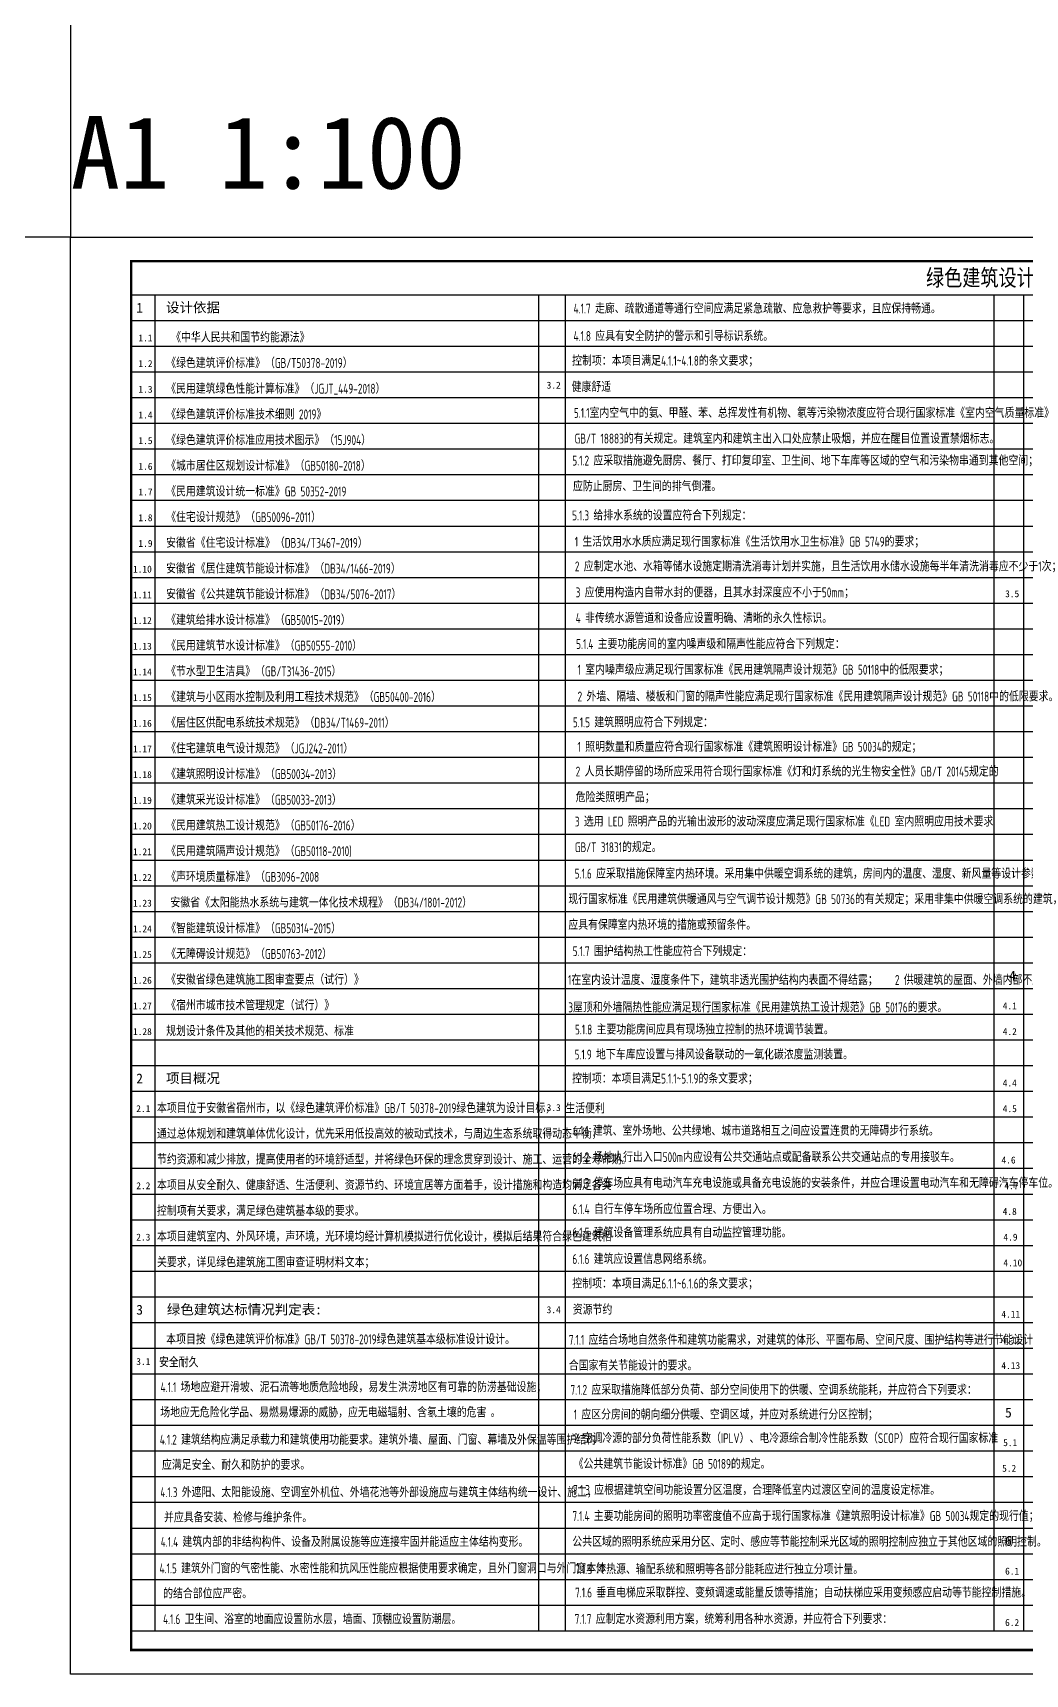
# Model space of a CAD drawing. Extents: x -518115 to 1124316, y -209821 to 1628073.
# Drawn here: x 812050 to 853067, y 844382 to 912225 of the extents above; entities that cross this region are included whole.
import ezdxf

# ---------------------------------------------------------------- set-up
doc = ezdxf.new("R2010")
doc.units = 0
doc.header["$LTSCALE"] = 1000
doc.header["$MEASUREMENT"] = 0
doc.layers.add('cr-说明', color=15, linetype='Continuous', lineweight=13)
for name, color, linetype in [('Defpoint', 7, 'Continuous'), ('FLOR-OTLN', 31, 'Continuous'), ('图框', 140, 'Continuous')]:
    doc.layers.add(name, color=color, linetype=linetype)
doc.layers.add('yichutu', color=7, linetype='Continuous', true_color=0xffffff, plot=False)
doc.styles.add('_TCH_LABEL', font='')
doc.styles.add('AADRI_ST', font='stedi.shx', dxfattribs={"width": 0.7, "bigfont": 'hztxt.shx'})
doc.styles.add('HT', font='')
doc.styles.get('_TCH_LABEL').set_extended_font_data('SimHei')
doc.styles.get('HT').set_extended_font_data('SimHei')

# ---------------------------------------------------------------- blocks, each defined once
blk = doc.blocks.new('TK')
at = {"layer": '图框'}
blk.add_lwpolyline([(465375, 548714), (549475, 548714), (549475, 489314), (465375, 489314)], close=True, dxfattribs=at)
blk.add_lwpolyline([(465375, 548714), (549475, 548714), (549475, 489314), (465375, 489314)], close=True, dxfattribs=at)
at = {"layer": '图框', "const_width": 100}
blk.add_lwpolyline([(548475, 490314), (548475, 547714), (467875, 547714), (467875, 490314)], close=True, dxfattribs=at)
blk = doc.blocks.new('yct-841-594-84100-59399.9999999999-100-1000.0')
at = {"layer": 'yichutu', "color": 7, "true_color": 0xffffff}
blk.add_lwpolyline([(0, 0), (0, 59400), (84100, 59400), (84100, 0)], close=True, dxfattribs=at)
at = {"layer": 'yichutu', "color": 7, "true_color": 0xffffff, "style": '_TCH_LABEL'}
blk.add_text('A1 1:100', height=3000, dxfattribs=at).set_placement((0, 61400))

msp = doc.modelspace()

# ---------------------------------------------------------------- linework, layer by layer
at = {"layer": 'Defpoint', "color": 252}
for p, q in [((889719, 901384.2), (816114.1, 901384.2)), ((816114.1, 901384.2), (816114.1, 846161.6)), ((817100.4, 846161.6), (817100.4, 901384.2)), ((832964.8, 846161.6), (832964.8, 901384.2)), ((834061.8, 846161.6), (834061.8, 901384.2)), ((851788.6, 846161.6), (851788.6, 901384.2)), ((853011.5, 846161.6), (853011.5, 901384.2)), ((889719, 900322.2), (816114.1, 900322.2)), ((889719, 900322.2), (816114.1, 900322.2)), ((889719, 899260.2), (816114.1, 899260.2)), ((889719, 898198.2), (816114.1, 898198.2)), ((889719, 897136.3), (816114.1, 897136.3)), ((889719, 896074.3), (816114.1, 896074.3)), ((889719, 895012.3), (816114.1, 895012.3)), ((889719, 893950.4), (816114.1, 893950.4)), ((889719, 892888.4), (816114.1, 892888.4)), ((889719, 891826.4), (816114.1, 891826.4)), ((889719, 890764.4), (816114.1, 890764.4)), ((889719, 889702.5), (816114.1, 889702.5)), ((889719, 888640.5), (816114.1, 888640.5)), ((889719, 887578.5), (816114.1, 887578.5)), ((889719, 886516.5), (816114.1, 886516.5)), ((889719, 885454.6), (816114.1, 885454.6)), ((889719, 884392.6), (816114.1, 884392.6)), ((889719, 883330.6), (816114.1, 883330.6)), ((889719, 883330.6), (816114.1, 883330.6)), ((889719, 882268.7), (816114.1, 882268.7)), ((889719, 881206.7), (816114.1, 881206.7)), ((889719, 880144.7), (816114.1, 880144.7)), ((889719, 879082.7), (816114.1, 879082.7)), ((889719, 878020.8), (816114.1, 878020.8)), ((889719, 876958.8), (816114.1, 876958.8)), ((889719, 875896.8), (816114.1, 875896.8)), ((889719, 874834.9), (816114.1, 874834.9)), ((889719, 873772.9), (816114.1, 873772.9)), ((889719, 872710.9), (816114.1, 872710.9)), ((889719, 871648.9), (816114.1, 871648.9)), ((889719, 870587), (816114.1, 870587)), ((889719, 869525), (816114.1, 869525)), ((889719, 868463), (816114.1, 868463)), ((889719, 867401), (816114.1, 867401)), ((889719, 866339.1), (816114.1, 866339.1)), ((889719, 865277.1), (816114.1, 865277.1)), ((889719, 864215.1), (816114.1, 864215.1)), ((889719, 863153.2), (816114.1, 863153.2)), ((889719, 862091.2), (816114.1, 862091.2)), ((889719, 861029.2), (816114.1, 861029.2)), ((889719, 859967.2), (816114.1, 859967.2)), ((889719, 858905.3), (816114.1, 858905.3)), ((889719, 857843.3), (816114.1, 857843.3)), ((889719, 856781.3), (816114.1, 856781.3)), ((889719, 855719.3), (816114.1, 855719.3)), ((889719, 854657.4), (816114.1, 854657.4)), ((889719, 853595.4), (816114.1, 853595.4)), ((889719, 852533.4), (816114.1, 852533.4)), ((889719, 851471.5), (816114.1, 851471.5)), ((889719, 850409.5), (816114.1, 850409.5)), ((889719, 849347.5), (816114.1, 849347.5)), ((889719, 848285.5), (816114.1, 848285.5)), ((889719, 847223.6), (816114.1, 847223.6)), ((889719, 846161.6), (816114.1, 846161.6))]:
    msp.add_line(p, q, dxfattribs=at)
at = {"layer": '图框', "color": 2}
msp.add_lwpolyline([(813614.1, 903782.1), (782614.1, 903782.1), (782614.1, 921782.1), (813614.1, 921782.1)], close=True, dxfattribs=at)

# ---------------------------------------------------------------- block references
msp.add_blockref('TK', (348239.1, 355068.4))
at = {"layer": 'yichutu'}
msp.add_blockref('yct-841-594-84100-59399.9999999999-100-1000.0', (813614.1, 844382.1), dxfattribs=at)

# ---------------------------------------------------------------- texts
at = {"layer": 'cr-说明', "style": 'HT', "width": 0.8}
msp.add_text(' 绿色建筑设计说明专篇', height=686.198, dxfattribs=at).set_placement((848595.9, 901764.2))
at = {"layer": 'cr-说明', "style": 'HT'}
for s, height, p in [('1', 408.5, (816324.8, 900658.3)), ('设计依据', 408.45, (817555.3, 900671)), ('1.1', 285.92, (816414.8, 899473.7)), ('1.2', 285.92, (816414.8, 898411.7)), ('1.3', 285.92, (816414.8, 897349.7)), ('3.2', 285.92, (833286.8, 897518.4)), ('1.4', 285.92, (816414.8, 896287.8)), ('1.5', 285.92, (816414.8, 895225.8)), ('1.6', 285.92, (816414.8, 894163.8)), ('1.7', 285.92, (816414.8, 893101.8)), ('1.8', 285.92, (816414.8, 892039.9)), ('1.9', 285.92, (816414.8, 890977.9)), ('1.10', 285.92, (816190.7, 889915.9)), ('1.11', 285.92, (816190.7, 888854)), ('3.5', 285.92, (852236.5, 888896.7)), ('1.12', 285.92, (816190.7, 887792)), ('1.13', 285.92, (816190.7, 886730)), ('1.14', 285.92, (816190.7, 885668)), ('1.15', 285.92, (816190.7, 884606.1)), ('1.16', 285.92, (816190.7, 883544.1)), ('1.17', 285.92, (816190.7, 882482.1)), ('1.18', 285.92, (816190.7, 881420.1)), ('1.19', 285.92, (816190.7, 880358.2)), ('1.20', 285.92, (816190.7, 879296.2)), ('1.21', 285.92, (816190.7, 878234.2)), ('1.22', 285.92, (816190.7, 877172.3)), ('1.23', 285.92, (816190.7, 876110.3)), ('1.24', 285.92, (816190.7, 875048.3)), ('1.25', 285.92, (816190.7, 873986.3)), ('1.26', 285.92, (816190.7, 872924.4)), ('4', 408.5, (852401.8, 873047)), ('1.27', 285.92, (816190.7, 871862.4)), ('4.1', 285.92, (852138.5, 871862.4)), ('1.28', 285.92, (816190.7, 870800.4)), ('4.2', 285.92, (852138.5, 870800.4)), ('2', 408.5, (816324.8, 868799.1)), ('项目概况', 408.45, (817555.3, 868811.8)), ('4.4', 285.92, (852138.5, 868676.5)), ('2.1', 285.92, (816325.4, 867614.5)), ('3.3', 285.92, (833286.8, 867657.3)), ('4.5', 285.92, (852138.5, 867614.5)), ('4.6', 285.92, (852088.7, 865490.6)), ('2.2', 285.92, (816325.4, 864428.6)), ('4.7', 285.92, (852205.6, 864428.6)), ('4.8', 285.92, (852136, 863366.6)), ('2.3', 285.92, (816325.4, 862304.6)), ('4.9', 285.92, (852167, 862304.6)), ('4.10', 285.92, (852167, 861242.7)), ('3', 408.5, (816324.8, 859241.4)), (' 绿色建筑达标情况判定表:', 408.451, (817312.5, 859254.1)), ('3.4', 285.92, (833286.8, 859302.2)), ('4.11', 285.92, (852082.5, 859118.7)), ('4.12', 285.92, (852082.5, 858056.8)), ('3.1', 285.92, (816325.4, 857163.4)), ('4.13', 285.92, (852082.5, 856994.8)), ('5', 408.5, (852236, 854993.5)), ('5.1', 285.92, (852156.3, 853808.9)), ('5.2', 285.92, (852113.9, 852746.9)), ('6', 408.5, (852236, 849683.6)), ('6.1', 285.92, (852236.5, 848499)), ('6.2', 285.92, (852236.5, 846375.1))]:
    msp.add_text(s, height=height, dxfattribs=at).set_placement(p)
at = {"layer": 'FLOR-OTLN', "color": 4, "style": 'AADRI_ST', "width": 0.8}
for s, height, p in [('4.1.7 走廊、疏散通道等通行空间应满足紧急疏散、应急救护等要求，且应保持畅通。', 408.451, (834400.7, 900626)), ('《中华人民共和国节约能源法》', 408.451, (817767.5, 899435.5)), ('4.1.8 应具有安全防护的警示和引导标识系统。', 408.451, (834397.2, 899487.9)), ('《绿色建筑评价标准》（GB/T50378-2019）', 408.451, (817562, 898373.5)), ('《民用建筑绿色性能计算标准》（JGJT_449-2018）', 408.451, (817562, 897311.5)), ('健康舒适', 408.45, (834319.8, 897385.2)), ('《绿色建筑评价标准技术细则 2019》', 408.451, (817562, 896249.6)), ('5.1.1室内空气中的氨、甲醛、苯、总挥发性有机物、氡等污染物浓度应符合现行国家标准《室内空气质量标准》', 408.451, (834413.9, 896311.4)), ('《绿色建筑评价标准应用技术图示》（15J904）', 408.451, (817562, 895187.6)), ('GB/T 18883的有关规定。建筑室内和建筑主出入口处应禁止吸烟，并应在醒目位置设置禁烟标志。', 408.451, (834442.7, 895249.4)), ('《城市居住区规划设计标准》（GB50180-2018）', 408.451, (817562, 894125.6)), ('5.1.2 应采取措施避免厨房、餐厅、打印复印室、卫生间、地下车库等区域的空气和污染物串通到其他空间；', 408.451, (834346.5, 894340.1)), ('《民用建筑设计统一标准》GB 50352-2019', 408.451, (817562, 893063.6)), ('应防止厨房、卫生间的排气倒灌。', 408.451, (834375.4, 893278.2)), ('《住宅设计规范》（GB50096-2011）', 408.451, (817562, 892001.7)), ('5.1.3 给排水系统的设置应符合下列规定：  ', 408.451, (834340.7, 892072.3)), ('安徽省《住宅设计标准》（DB34/T3467-2019）', 408.451, (817562, 890939.7)), (' 1 生活饮用水水质应满足现行国家标准《生活饮用水卫生标准》GB 5749的要求； ', 408.451, (834273.1, 890988)), ('安徽省《居住建筑节能设计标准》（DB34/1466-2019）', 408.451, (817562, 889877.7)), ('2 应制定水池、水箱等储水设施定期清洗消毒计划并实施，且生活饮用水储水设施每半年清洗消毒应不少于1次；', 408.451, (834454.1, 889966.6)), ('安徽省《公共建筑节能设计标准》（DB34/5076-2017）', 408.451, (817562, 888815.7)), ('3 应使用构造内自带水封的便器，且其水封深度应不小于50mm；', 408.451, (834487.6, 888891.7)), ('《建筑给排水设计标准》（GB50015-2019）', 408.451, (817562, 887753.8)), ('4 非传统水源管道和设备应设置明确、清晰的永久性标识。', 408.451, (834487.6, 887830.3)), ('《民用建筑节水设计标准》（GB50555-2010）', 408.451, (817562, 886691.8)), ('5.1.4 主要功能房间的室内噪声级和隔声性能应符合下列规定：', 408.451, (834505.3, 886757.5)), ('《节水型卫生洁具》（GB/T31436-2015）', 408.451, (817562, 885629.8)), ('1 室内噪声级应满足现行国家标准《民用建筑隔声设计规范》GB 50118中的低限要求；', 408.451, (834566.2, 885695.5)), ('《建筑与小区雨水控制及利用工程技术规范》（GB50400-2016）', 408.451, (817562, 884567.9)), ('2 外墙、隔墙、楼板和门窗的隔声性能应满足现行国家标准《民用建筑隔声设计规范》GB 50118中的低限要求。', 408.451, (834566.2, 884589.3)), ('《居住区供配电系统技术规范》（DB34/T1469-2011）', 408.451, (817562, 883505.9)), ('5.1.5 建筑照明应符合下列规定：', 408.451, (834372.3, 883522.8)), ('《住宅建筑电气设计规范》（JGJ242-2011）', 408.451, (817562, 882443.9)), ('1 照明数量和质量应符合现行国家标准《建筑照明设计标准》GB 50034的规定；', 408.451, (834564.6, 882508.5)), ('《建筑照明设计标准》（GB50034-2013）', 408.451, (817562, 881381.9)), ('2 人员长期停留的场所应采用符合现行国家标准《灯和灯系统的光生物安全性》GB/T 20145规定的', 408.451, (834487.2, 881487.4)), ('《建筑采光设计标准》（GB50033-2013）', 408.451, (817562, 880320)), ('危险类照明产品；', 408.45, (834487.2, 880425.4)), ('《民用建筑热工设计规范》（GB50176-2016）', 408.451, (817562, 879258)), ('3 选用 LED 照明产品的光输出波形的波动深度应满足现行国家标准《LED 室内照明应用技术要求', 408.451, (834452.7, 879421.1)), ('《民用建筑隔声设计规范》（GB50118-2010)', 408.451, (817562, 878196)), ('GB/T 31831的规定。', 408.451, (834452.7, 878359.2)), ('《声环境质量标准》（GB3096-2008', 408.451, (817562, 877134)), ('5.1.6 应采取措施保障室内热环境。采用集中供暖空调系统的建筑，房间内的温度、湿度、新风量等设计参数应符合', 408.451, (834444.6, 877268.2)), ('现行国家标准《民用建筑供暖通风与空气调节设计规范》GB 50736的有关规定；采用非集中供暖空调系统的建筑，', 408.451, (834184.8, 876213)), (' 安徽省《太阳能热水系统与建筑一体化技术规程》（DB34/1801-2012）', 408.451, (817562, 876072.1)), ('《智能建筑设计标准》（GB50314-2015）', 408.451, (817562, 875010.1)), ('应具有保障室内热环境的措施或预留条件。', 408.451, (834184.8, 875151.1)), ('5.1.7 围护结构热工性能应符合下列规定：', 408.451, (834361.4, 874061.7)), ('《无障碍设计规范》（GB50763-2012）', 408.451, (817562, 873948.1)), ('《安徽省绿色建筑施工图审查要点（试行）》', 408.451, (817562, 872886.2)), (' 1在室内设计温度、湿度条件下，建筑非透光围护结构内表面不得结露；    2 供暖建筑的屋面、外墙内部不应产生冷凝；', 408.451, (833995.1, 872873.5)), ('《宿州市城市技术管理规定（试行）》', 408.451, (817562, 871824.2)), (' 3屋顶和外墙隔热性能应满足现行国家标准《民用建筑热工设计规范》GB 50176的要求。', 408.451, (834004.7, 871739.9)), ('规划设计条件及其他的相关技术规范、标准', 408.451, (817562, 870762.2)), ('5.1.8 主要功能房间应具有现场独立控制的热环境调节装置。', 408.451, (834455.9, 870822.8)), ('5.1.9 地下车库应设置与排风设备联动的一氧化碳浓度监测装置。', 408.451, (834441, 869790.5)), ('本项目位于安徽省宿州市，以《绿色建筑评价标准》GB/T 50378-2019绿色建筑为设计目标，', 408.451, (817181.2, 867576.3)), ('生活便利', 408.45, (834061.9, 867562.9)), ('6.1.1 建筑、室外场地、公共绿地、城市道路相互之间应设置连贯的无障碍步行系统。', 408.451, (834376, 866637.8)), ('通过总体规划和建筑单体优化设计，优先采用低投高效的被动式技术，与周边生态系统取得动态平衡，', 408.451, (817181.2, 866514.3)), ('节约资源和减少排放，提高使用者的环境舒适型，并将绿色环保的理念贯穿到设计、施工、运营的全寿命期。', 408.451, (817181.2, 865452.4)), ('6.1.2 场地人行出入口500m内应设有公共交通站点或配备联系公共交通站点的专用接驳车。', 408.451, (834350.3, 865548.6)), ('6.1.3 停车场应具有电动汽车充电设施或具备充电设施的安装条件，并应合理设置电动汽车和无障碍汽车停车位。', 408.451, (834350.3, 864483.6)), ('6.1.4 自行车停车场所应位置合理、方便出入。', 408.451, (834350.3, 863399.6)), ('本项目建筑室内、外风环境，声环境，光环境均经计算机模拟进行优化设计，模拟后结果符合绿色建筑相', 408.451, (817181.2, 862266.4)), ('6.1.5 建筑设备管理系统应具有自动监控管理功能。', 408.451, (834350.3, 862431.3)), ('关要求，详见绿色建筑施工图审查证明材料文本；', 408.451, (817181.2, 861204.5)), ('6.1.6 建筑应设置信息网络系统。', 408.451, (834350.3, 861338.6)), ('资源节约', 408.45, (834369, 859245.8)), ('7.1.1 应结合场地自然条件和建筑功能需求，对建筑的体形、平面布局、空间尺度、围护结构等进行节能设计，且应符', 408.451, (834203.9, 857996.7)), ('安全耐久', 408.45, (817263.6, 857068.8, 0)), ('合国家有关节能设计的要求。', 408.451, (834203.9, 856934.7)), ('4.1.1 场地应避开滑坡、泥石流等地质危险地段，易发生洪涝地区有可靠的防涝基础设施；', 408.451, (817328.5, 856040, 0)), ('7.1.2 应采取措施降低部分负荷、部分空间使用下的供暖、空调系统能耗，并应符合下列要求：', 408.451, (834270.8, 855928.9)), ('场地应无危险化学品、易燃易爆源的威胁，应无电磁辐射、含氡土壤的危害 。', 408.451, (817318, 854998.7, 0)), ('1 应区分房间的朝向细分供暖、空调区域，并应对系统进行分区控制；', 408.451, (834405.8, 854908.9)), ('4.1.2 建筑结构应满足承载力和建筑使用功能要求。建筑外墙、屋面、门窗、幕墙及外保温等围护结构', 408.451, (817297.2, 853869.2)), ('2 空调冷源的部分负荷性能系数（IPLV）、电冷源综合制冷性能系数（SCOP）应符合现行国家标准', 408.451, (834405.8, 853931.7)), ('应满足安全、耐久和防护的要求。', 408.451, (817387.2, 852827.9)), ('《公共建筑节能设计标准》GB 50189的规定。', 408.451, (834405.8, 852869.8)), ('4.1.3 外遮阳、太阳能设施、空调室外机位、外墙花池等外部设施应与建筑主体结构统一设计、施工，', 408.451, (817321, 851697.8)), ('7.1.3 应根据建筑空间功能设置分区温度，合理降低室内过渡区空间的温度设定标准。', 408.451, (834381.4, 851793.4)), ('并应具备安装、检修与维护条件。', 408.451, (817471.3, 850656.6)), ('7.1.4 主要功能房间的照明功率密度值不应高于现行国家标准《建筑照明设计标准》GB 50034规定的现行值；', 408.451, (834351.3, 850713.5)), ('4.1.4 建筑内部的非结构构件、设备及附属设施等应连接牢固并能适应主体结构变形。', 408.451, (817335.7, 849646.8)), ('公共区域的照明系统应采用分区、定时、感应等节能控制采光区域的照明控制应独立于其他区域的照明控制。', 408.451, (834351.3, 849651.5)), ('4.1.5 建筑外门窗的气密性能、水密性能和抗风压性能应根据使用要求确定，且外门窗洞口与外门窗本体', 408.451, (817285.8, 848552.2)), ('7.1.5 冷热源、输配系统和照明等各部分能耗应进行独立分项计量。', 408.451, (834463.1, 848515.9)), ('的结合部位应严密。', 408.45, (817436.1, 847510.9)), ('7.1.6 垂直电梯应采取群控、变频调速或能量反馈等措施；自动扶梯应采用变频感应启动等节能控制措施。', 408.451, (834463.1, 847551.3)), ('4.1.6 卫生间、浴室的地面应设置防水层，墙面、顶棚应设置防潮层。', 408.451, (817432.1, 846451.9)), ('7.1.7 应制定水资源利用方案，统筹利用各种水资源，并应符合下列要求：', 408.451, (834446.5, 846459.5))]:
    msp.add_text(s, height=height, dxfattribs=at).set_placement(p)
at = {"layer": 'FLOR-OTLN', "color": 3, "style": 'AADRI_ST', "width": 0.8}
for s, p in [('控制项：本项目满足4.1.1~4.1.8的条文要求；', (834339.5, 898466.8, 0)), ('控制项：本项目满足5.1.1~5.1.9的条文要求；', (834339.9, 868796.1)), ('控制项：本项目满足6.1.1~6.1.6的条文要求；', (834350.3, 860323.1))]:
    msp.add_text(s, height=408.451, dxfattribs=at).set_placement(p)
at = {"layer": 'FLOR-OTLN', "color": 6, "style": 'AADRI_ST', "width": 0.8}
for s, p in [('本项目从安全耐久、健康舒适、生活便利、资源节约、环境宜居等方面着手，设计措施和构造均满足各类', (817181.2, 864390.4)), ('控制项有关要求，满足绿色建筑基本级的要求。', (817181.2, 863328.4)), ('本项目按《绿色建筑评价标准》GB/T 50378-2019绿色建筑基本级标准设计设计。', (817562, 858018.5))]:
    msp.add_text(s, height=408.451, dxfattribs=at).set_placement(p)

doc.saveas('drawing.dxf')
